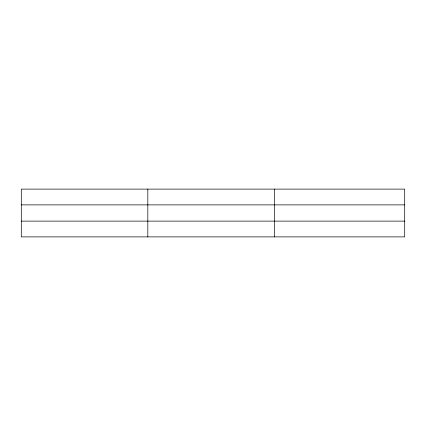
<?xml version="1.0" encoding="UTF-8"?>
<svg xmlns="http://www.w3.org/2000/svg" width="426" height="426" viewBox="0 0 426 426"><rect width="100%" height="100%" fill="white"/><g stroke="black" fill="none" stroke-linecap="round" stroke-linejoin="round"><path stroke-width="0.64" d="M147.822 189.112L147.822 236.888M274.344 189.112L274.344 236.888M404.7 204.879L404.7 189.112L21.3 189.112L21.3 236.888L404.7 236.888L404.7 204.879L21.3 204.879M21.3 221.121L404.7 221.121"/></g></svg>
